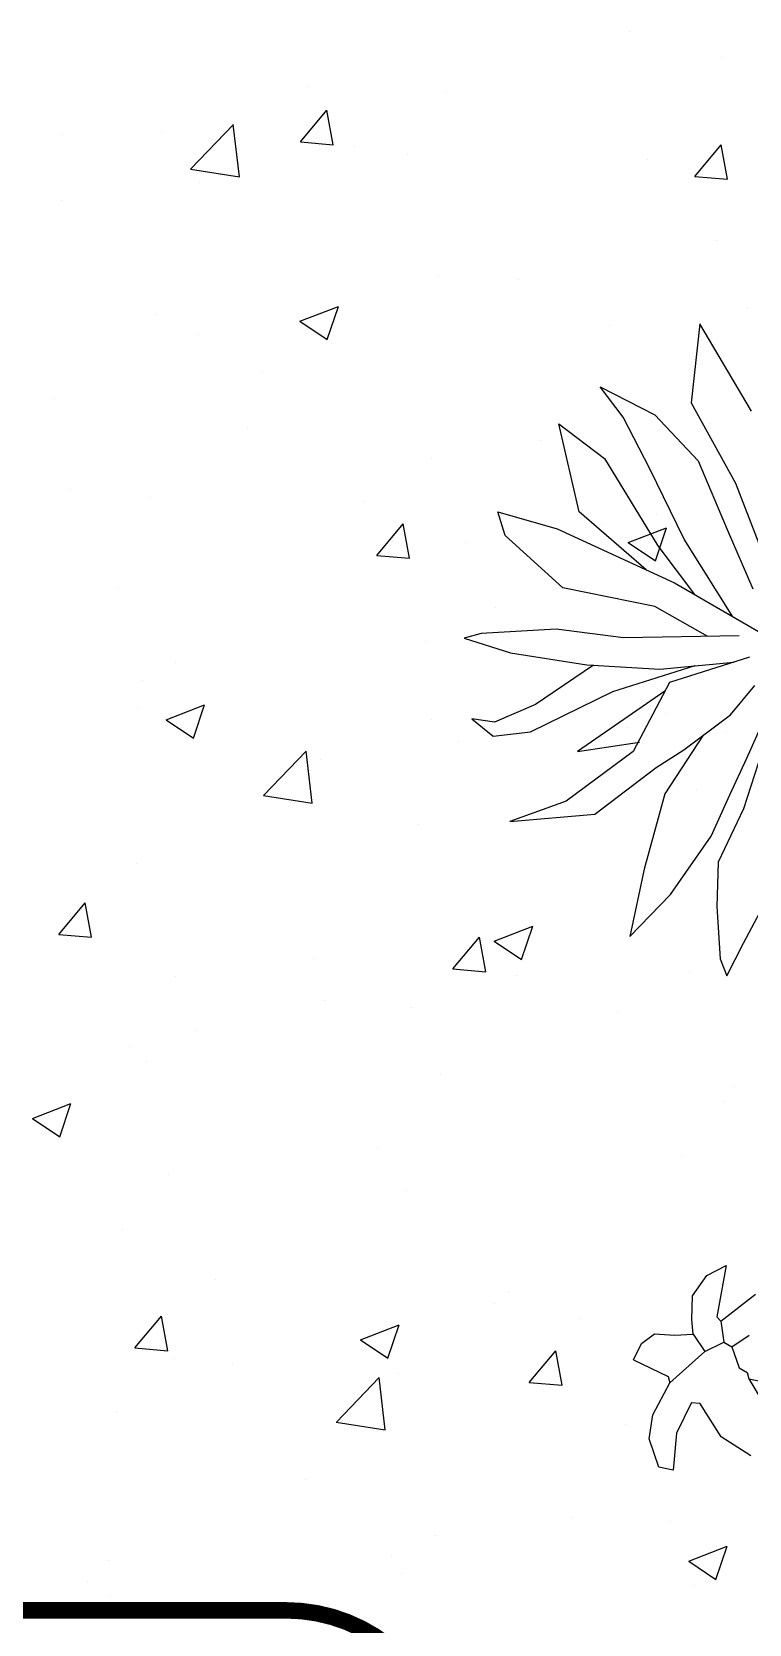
# Model space of a CAD drawing. Header units: millimetres. Extents: x 6597 to 20911, y -10306 to -132.
# Drawn here: x 9971.6 to 10102.1, y -5947.9 to -5658.2 of the extents above; entities that cross this region are included whole.
import ezdxf

# ---------------------------------------------------------------- set-up
doc = ezdxf.new("R2010")
doc.units = ezdxf.units.MM
doc.header["$LTSCALE"] = 25
doc.header["$MEASUREMENT"] = 0
doc.linetypes.add('CENTER', pattern=[2, 1.25, -0.25, 0.25, -0.25])
doc.linetypes.add('Dashed', pattern=[0.75, 0.5, -0.25])
doc.layers.add('EL-Condutos', color=5, linetype='Continuous', lineweight=30)
doc.layers.add('MAAI - VEGETAÇÃO', color=106, linetype='Continuous')
doc.layers.add('tub-intrefone', color=30, linetype='CENTER')

msp = doc.modelspace()

# ---------------------------------------------------------------- linework, layer by layer
at = {"layer": 'EL-Condutos', "linetype": 'Dashed', "const_width": 3}
msp.add_lwpolyline([(9575.83, -5945.4), (10017.85, -5945.4, -0.216241), (10040.43, -5955.64), (10176.97, -6111.65)], format="xyb", dxfattribs=at)
at = {"layer": 'MAAI - VEGETAÇÃO', "linetype": 'Continuous', "transparency": 33554559}
for p, q in [((10080.26, -5658.24), (10080.26, -5658.24)), ((10097.3, -5662.96), (10097.3, -5662.96)), ((10021.94, -5668.25), (10021.94, -5668.25)), ((10046.79, -5669.36), (10046.79, -5669.36)), ((10020.45, -5678.26), (10025.27, -5672.52)), ((10026.43, -5678.79), (10025.27, -5672.52)), ((9976.91, -5676.92), (9976.91, -5676.92)), ((9995.44, -5676.41), (9995.44, -5676.41)), ((10000.47, -5683.22), (10008.26, -5675.1)), ((10009.36, -5684.61), (10008.25, -5675.11)), ((10020.45, -5678.26), (10026.43, -5678.79)), ((10030.29, -5679.17), (10030.29, -5679.17)), ((10092.18, -5684.54), (10097, -5678.79)), ((10098.16, -5685.06), (10097, -5678.79)), ((10000.46, -5683.23), (10009.36, -5684.61)), ((10039.88, -5680.58), (10039.88, -5680.58)), ((10083.67, -5681.43), (10083.67, -5681.43)), ((10002.01, -5685.56), (10002.01, -5685.56)), ((10092.18, -5684.54), (10098.16, -5685.06)), ((9976.97, -5688.86), (9976.97, -5688.86)), ((10096.08, -5696.25), (10096.08, -5696.25)), ((10045.57, -5702.65), (10045.57, -5702.65)), ((10060.13, -5703.25), (10060.13, -5703.25)), ((10020.36, -5710.87), (10027.36, -5708.19)), ((10025.34, -5714.23), (10027.36, -5708.19)), ((10101.76, -5708.41), (10101.76, -5708.41)), ((9994.23, -5709.7), (9994.23, -5709.7)), ((10020.36, -5710.87), (10025.34, -5714.23)), ((10076.73, -5711.7), (10076.73, -5711.7)), ((10001.81, -5713.26), (10001.81, -5713.26)), ((10013.57, -5720.02), (10013.57, -5720.02)), ((9975.7, -5725), (9975.7, -5725)), ((10094.87, -5729.54), (10094.87, -5729.54)), ((10010.82, -5730.27), (10010.82, -5730.27)), ((10064.2, -5732.53), (10064.2, -5732.53)), ((10044.36, -5735.94), (10044.36, -5735.94)), ((9978.52, -5741.45), (9978.52, -5741.45)), ((9993.01, -5742.98), (9993.01, -5742.98)), ((10031.9, -5743.7), (10031.9, -5743.7)), ((10085.29, -5745.96), (10085.29, -5745.96)), ((10034.33, -5753.48), (10039.15, -5747.74)), ((10040.31, -5754.01), (10039.15, -5747.74)), ((10075.46, -5747.85), (10075.46, -5747.85)), ((10080.05, -5751.13), (10087.05, -5748.45)), ((10085.03, -5754.49), (10087.05, -5748.45)), ((10050.42, -5751.14), (10050.42, -5751.14)), ((10080.05, -5751.13), (10085.03, -5754.49)), ((10034.33, -5753.48), (10040.31, -5754.01)), ((9987.27, -5759.46), (9987.27, -5759.46)), ((10056, -5762.92), (10056, -5762.92)), ((10093.65, -5762.83), (10093.65, -5762.83)), ((10043.14, -5769.23), (10043.14, -5769.23)), ((9997.68, -5772.93), (9997.68, -5772.93)), ((9991.8, -5776.27), (9991.8, -5776.27)), ((9990.92, -5781.1), (9990.92, -5781.1)), ((9996.03, -5783.39), (10003.03, -5780.7)), ((10001, -5786.74), (10003.03, -5780.7)), ((9996.03, -5783.39), (10001, -5786.74)), ((10044.31, -5783.36), (10044.31, -5783.36)), ((10087.02, -5782.3), (10087.02, -5782.3)), ((10049.15, -5787.29), (10049.15, -5787.29)), ((10079.96, -5784.87), (10079.96, -5784.87)), ((10097.69, -5785.61), (10097.69, -5785.61)), ((10013.73, -5797.18), (10021.52, -5789.07)), ((10022.62, -5798.57), (10021.51, -5789.07)), ((10024.11, -5790.59), (10024.11, -5790.59)), ((10021.64, -5794.88), (10021.64, -5794.88)), ((10092.44, -5796.12), (10092.44, -5796.12)), ((10013.72, -5797.19), (10022.62, -5798.57)), ((10041.92, -5802.52), (10041.92, -5802.52)), ((9990.58, -5809.56), (9990.58, -5809.56)), ((9976.48, -5822.43), (9981.3, -5816.68)), ((9982.45, -5822.95), (9981.3, -5816.68)), ((10055.72, -5823.65), (10062.72, -5820.96)), ((10060.69, -5827.01), (10062.72, -5820.96)), ((10060.72, -5821.75), (10060.72, -5821.75)), ((9976.48, -5822.43), (9982.45, -5822.95)), ((10048.2, -5828.7), (10053.02, -5822.96)), ((10054.18, -5829.22), (10053.02, -5822.96)), ((10055.72, -5823.65), (10060.69, -5827.01)), ((10022.84, -5826.73), (10022.84, -5826.73)), ((9997.81, -5830.03), (9997.81, -5830.03)), ((10048.2, -5828.7), (10054.18, -5829.22)), ((10059.83, -5829.88), (10059.83, -5829.88)), ((10091.22, -5829.41), (10091.22, -5829.41)), ((10024.83, -5834.46), (10024.83, -5834.46)), ((10040.71, -5835.81), (10040.71, -5835.81)), ((10078.21, -5836.71), (10078.21, -5836.71)), ((10001.51, -5839.89), (10001.51, -5839.89)), ((9989.37, -5842.85), (9989.37, -5842.85)), ((9992.53, -5845.63), (9992.53, -5845.63)), ((10045.92, -5847.89), (10045.92, -5847.89)), ((10099.3, -5850.15), (10099.3, -5850.15)), ((9971.7, -5855.9), (9978.7, -5853.22)), ((9976.67, -5859.26), (9978.7, -5853.22)), ((10097.56, -5852.87), (10097.56, -5852.87)), ((9971.7, -5855.9), (9976.67, -5859.26)), ((10034.41, -5861.19), (10034.41, -5861.19)), ((10090, -5862.7), (10090, -5862.7)), ((9996.54, -5866.17), (9996.54, -5866.17)), ((10039.49, -5869.1), (10039.49, -5869.1)), ((9988.15, -5876.14), (9988.15, -5876.14)), ((10004.94, -5885.29), (10004.94, -5885.29)), ((10058.32, -5887.54), (10058.32, -5887.54)), ((10055.7, -5889.55), (10055.7, -5889.55)), ((10096.29, -5889.02), (10096.29, -5889.02)), ((9990.35, -5897.65), (9995.17, -5891.9)), ((9996.33, -5898.17), (9995.17, -5891.9)), ((10031.39, -5896.16), (10038.39, -5893.48)), ((10036.36, -5899.52), (10038.39, -5893.48)), ((10071.26, -5892.31), (10071.26, -5892.31)), ((10031.39, -5896.16), (10036.36, -5899.52)), ((10088.79, -5895.99), (10088.79, -5895.99)), ((9990.35, -5897.65), (9996.33, -5898.17)), ((9997.39, -5899.56), (9997.39, -5899.56)), ((10062.08, -5903.92), (10066.9, -5898.18)), ((10068.06, -5904.44), (10066.9, -5898.18)), ((10008.1, -5900.63), (10008.1, -5900.63)), ((10026.99, -5911.15), (10034.78, -5903.03)), ((10035.87, -5912.54), (10034.77, -5903.04)), ((10038.28, -5902.39), (10038.28, -5902.39)), ((10062.08, -5903.92), (10068.06, -5904.44)), ((9986.93, -5909.43), (9986.93, -5909.43)), ((10026.98, -5911.16), (10035.87, -5912.54)), ((10079.67, -5911.5), (10079.67, -5911.5)), ((10021.35, -5921.51), (10021.35, -5921.51)), ((10069.98, -5928.46), (10069.98, -5928.46)), ((10087.57, -5929.28), (10087.57, -5929.28)), ((10044.95, -5931.75), (10044.95, -5931.75)), ((10091.08, -5936.43), (10098.08, -5933.74)), ((10096.05, -5939.78), (10098.08, -5933.74)), ((9985.46, -5936.39), (9985.46, -5936.39)), ((10037.06, -5935.68), (10037.06, -5935.68)), ((10091.08, -5936.43), (10096.05, -5939.78)), ((9981.79, -5940.07), (9981.79, -5940.07)), ((10038.85, -5938.64), (10038.85, -5938.64)), ((10092.23, -5940.9), (10092.23, -5940.9)), ((9985.72, -5942.72), (9985.72, -5942.72))]:
    msp.add_line(p, q, dxfattribs=at)
at = {"layer": 'MAAI - VEGETAÇÃO', "transparency": 33554559}
for p, q in [((10093.12, -5711.37), (10091.55, -5725.76)), ((10102.53, -5727.24), (10093.12, -5711.37)), ((10075, -5722.85), (10084.92, -5727.92)), ((10079.19, -5728.32), (10075, -5722.85)), ((10091.55, -5725.76), (10099.59, -5740.35)), ((10067.46, -5729.54), (10075.78, -5735.85)), ((10071.17, -5745.57), (10067.46, -5729.54)), ((10084.01, -5737.76), (10079.19, -5728.32)), ((10084.92, -5727.92), (10092.8, -5736.26)), ((10075.78, -5735.85), (10085.44, -5751.74)), ((10090.25, -5750.56), (10084.01, -5737.76)), ((10092.8, -5736.26), (10098.08, -5748.75)), ((10099.59, -5740.35), (10109.33, -5765.58)), ((10056.34, -5745.59), (10067.18, -5748.67)), ((10057.67, -5749.87), (10056.34, -5745.59)), ((10083.33, -5756.09), (10071.17, -5745.57)), ((10067.18, -5748.67), (10088.53, -5758.48)), ((10098.08, -5748.75), (10102.77, -5759.57)), ((10068.17, -5759.38), (10057.67, -5749.87)), ((10085.44, -5751.74), (10092.14, -5760.58)), ((10099.13, -5764.64), (10090.25, -5750.56)), ((10088.53, -5758.48), (10110.24, -5771.08)), ((10084.92, -5762.77), (10068.17, -5759.38)), ((10094.56, -5768.21), (10084.92, -5762.77)), ((10066.98, -5766.88), (10053.31, -5767.7)), ((10053.31, -5767.7), (10050.26, -5768.57)), ((10050.26, -5768.57), (10058.67, -5771.2)), ((10100.25, -5768.11), (10079.2, -5768.47)), ((10058.67, -5771.2), (10072.56, -5773.4)), ((10085.85, -5774.16), (10099.27, -5772.89)), ((10102.12, -5771.97), (10087.6, -5776.63)), ((10110.24, -5771.08), (10101.06, -5799.56)), ((10101.66, -5790.39), (10110.24, -5771.08)), ((10073.78, -5773.47), (10063.24, -5780.62)), ((10072.56, -5773.4), (10085.85, -5774.16)), ((10077.31, -5778.22), (10092.25, -5773.51)), ((10062.29, -5785.61), (10077.31, -5778.22)), ((10086.72, -5778.17), (10070.86, -5789.16)), ((10087.6, -5776.63), (10081, -5789.18)), ((10098.68, -5782.5), (10103.13, -5777.14)), ((10063.24, -5780.62), (10055.77, -5783.85)), ((10051.63, -5783.24), (10055.54, -5786.37)), ((10055.77, -5783.85), (10051.63, -5783.24)), ((10090.18, -5788.87), (10098.68, -5782.5)), ((10055.54, -5786.37), (10062.29, -5785.61)), ((10070.86, -5789.16), (10082.15, -5787.44)), ((10093.73, -5786.21), (10086.72, -5796.86)), ((10081, -5789.18), (10068.8, -5798.21)), ((10085.18, -5792.1), (10090.18, -5788.87)), ((10098.57, -5797.03), (10101.66, -5790.39)), ((10074.02, -5800.54), (10085.18, -5792.1)), ((10068.8, -5798.21), (10058.57, -5801.88)), ((10086.72, -5796.86), (10082.98, -5810.59)), ((10095.16, -5804.56), (10098.57, -5797.03)), ((10058.57, -5801.88), (10074.02, -5800.54)), ((10101.06, -5799.56), (10096.46, -5809.29)), ((10087.75, -5815.19), (10095.16, -5804.56)), ((10082.98, -5810.59), (10080.38, -5822.82)), ((10096.46, -5809.29), (10096.21, -5817.35)), ((10080.38, -5822.82), (10087.75, -5815.19)), ((10101.03, -5824.03), (10106.11, -5814.57)), ((10096.21, -5817.35), (10096.81, -5826.87)), ((10098.01, -5829.98), (10101.03, -5824.03)), ((10096.81, -5826.87), (10098.01, -5829.98)), ((10094.38, -5884.47), (10097.87, -5882.65)), ((10097.87, -5882.65), (10096.22, -5892)), ((10091.79, -5888.18), (10094.38, -5884.47)), ((10091.66, -5892.51), (10091.79, -5888.18)), ((10096.94, -5892.79), (10103.25, -5887.85)), ((10091.9, -5895.16), (10091.66, -5892.51)), ((10096.22, -5892), (10096.94, -5892.79)), ((10096.94, -5892.79), (10097.48, -5896.6)), ((10081.07, -5899.85), (10082.48, -5896.87)), ((10082.48, -5896.87), (10084.84, -5895.1)), ((10084.84, -5895.1), (10088.49, -5895.35)), ((10088.49, -5895.35), (10091.9, -5895.16)), ((10091.9, -5895.16), (10093.99, -5898.3)), ((10093.99, -5898.3), (10097.48, -5896.6)), ((10097.48, -5896.6), (10098.95, -5897.44)), ((10098.95, -5897.44), (10102.08, -5895.34)), ((10098.95, -5897.44), (10100.25, -5901.28)), ((10081.07, -5899.85), (10087.32, -5902.84)), ((10093.99, -5898.3), (10087.64, -5903.99)), ((10087.32, -5902.84), (10087.64, -5903.99)), ((10100.25, -5901.28), (10101.71, -5902.12)), ((10101.71, -5902.12), (10102.02, -5903.27)), ((10102.02, -5903.27), (10115.1, -5905.87)), ((10102.02, -5903.27), (10104.64, -5907.66)), ((10084.55, -5909.82), (10087.64, -5903.99)), ((10091.59, -5907.6), (10088.87, -5913.18)), ((10091.59, -5907.61), (10093.1, -5907.69)), ((10097, -5913.81), (10093.1, -5907.69)), ((10083.88, -5914.21), (10084.55, -5909.82)), ((10085.66, -5919.36), (10083.88, -5914.21)), ((10088.87, -5913.18), (10088.28, -5919.88)), ((10102.39, -5917.26), (10097, -5913.81)), ((10088.28, -5919.88), (10085.66, -5919.36))]:
    msp.add_line(p, q, dxfattribs=at)
at = {"layer": 'tub-intrefone', "transparency": 33554559}
msp.add_line((10079.2, -5768.47), (10066.98, -5766.88), dxfattribs=at)

doc.saveas('drawing.dxf')
